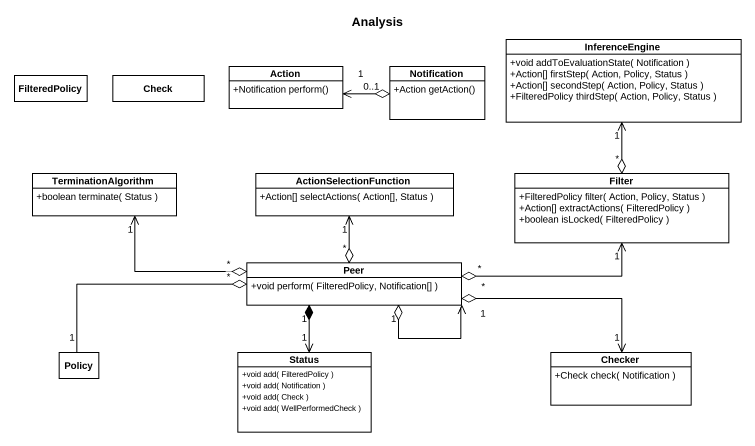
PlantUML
@startuml
title Analysis
hide circle
hide empty members
skinparam classAttributeIconSize 0
class InferenceEngine {
  +void addToEvaluationState( Notification )
  +Action[] firstStep( Action, Policy, Status )
  +Action[] secondStep( Action, Policy, Status )
  +FilteredPolicy thirdStep( Action, Policy, Status )
}
class FilteredPolicy
class Check
class "Action" as Action_ {
  +Notification perform()
}
class Notification {
  +Action getAction()
}
class TerminationAlgorithm {
  +boolean terminate( Status )
}
class ActionSelectionFunction {
  +Action[] selectActions( Action[], Status )
}
class Filter {
  +FilteredPolicy filter( Action, Policy, Status )
  +Action[] extractActions( FilteredPolicy )
  +boolean isLocked( FilteredPolicy )
}
class Peer {
  +void perform( FilteredPolicy, Notification[] )
}
class Policy
class Status {
  +void add( FilteredPolicy )
  +void add( Notification )
  +void add( Check )
  +void add( WellPerformedCheck )
}
class Checker {
  +Check check( Notification )
}
Notification "0..1" o-left-> "1" Action_
Filter "*" o-up-> "1" InferenceEngine
Peer "*" o-left-> "1" TerminationAlgorithm
Peer "*" o-up-> "1" ActionSelectionFunction
Peer "*" o-right-> "1" Filter
Peer "1" o--> "1" Peer
Peer "*" o-left- "1" Policy
Peer "1" *--> "1" Status
Peer "*" o-right-> "1" Checker
@enduml
